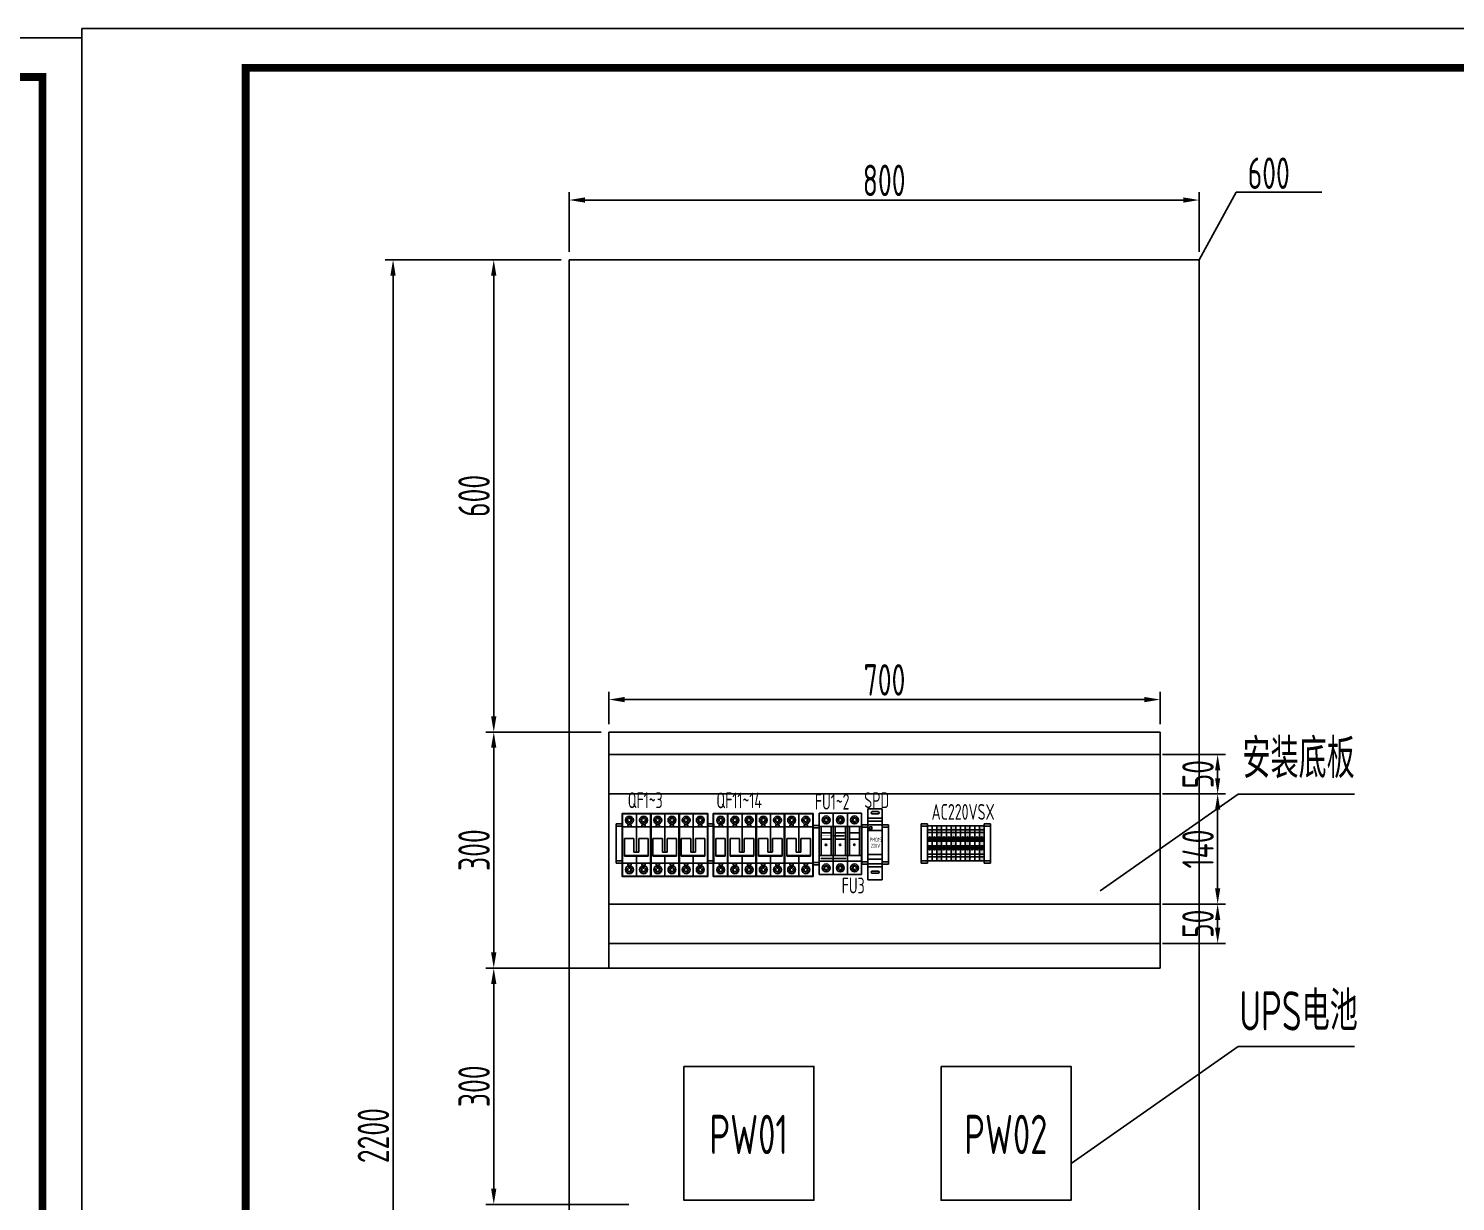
# Model space of a CAD drawing. Header units: millimetres. Extents: x 30557 to 235556, y -116603 to -73383.
# Drawn here: x 126363 to 128175, y -92186 to -90695 of the extents above; entities that cross this region are included whole.
import ezdxf
from ezdxf.enums import TextEntityAlignment as Align

# ---------------------------------------------------------------- set-up
doc = ezdxf.new("R2010")
doc.units = ezdxf.units.MM
for name, color, linetype in [('1', 3, 'Continuous'), ('AXIS', 4, 'Continuous'), ('文本层', 2, 'Continuous')]:
    doc.layers.add(name, color=color, linetype=linetype)
doc.layers.add('_0', color=7, linetype='Continuous', lineweight=25)
doc.layers.add('_Drawing', color=7, linetype='Continuous', lineweight=25)
doc.styles.add('supcon', font='sceie.shx', dxfattribs={"width": 0.75, "height": 40, "bigfont": 'sceic.shx'})
doc.dimstyles.new('supcon', dxfattribs={"dimtxt": 20, "dimasz": 20, "dimexe": 10, "dimexo": 10, "dimgap": 5, "dimtad": 1, "dimtoh": 1, "dimdec": 0, "dimzin": 0, "dimdsep": 46, "dimtxsty": 'supcon', "dimcen": 0.09, "dimclrd": 2, "dimclre": 2, "dimclrt": 2, "dimadec": 0, "dimazin": 0, "dimtfac": 1, "dimtdec": 0, "dimtofl": 0, "dimtmove": 0, "dimatfit": 3, "dimfxl": 1, "dimtolj": 1, "dimtzin": 0, "dimarcsym": 0})

# ---------------------------------------------------------------- blocks, each defined once
blk = doc.blocks.new('supcon图框')
at = {"linetype": 'Continuous'}
for p, q in [((6145.7, 4361.7), (1987.7, 4361.7)), ((1987.7, 4361.7), (1987.7, 1421.7)), ((6145.7, 1421.7), (6145.7, 4361.7))]:
    blk.add_line(p, q, dxfattribs=at)
at = {"linetype": 'Continuous', "const_width": 10}
blk.add_lwpolyline([(2195.7, 4311.7), (6095.7, 4311.7), (6095.7, 1471.7), (2195.7, 1471.7)], close=True, dxfattribs=at)
blk = doc.blocks.new('*D323')
at = {"layer": '_Drawing', "color": 2, "linetype": 'Continuous', "lineweight": -2}
for p, q in [((127039.5, -90989.2), (126815.8, -90989.2)), ((126825.8, -91009.2), (126825.8, -93169.2)), ((127039.5, -93189.2), (126815.8, -93189.2))]:
    blk.add_line(p, q, dxfattribs=at)
at = {"layer": '_Drawing', "color": 2}
for points in [[(126829.1, -91009.2), (126822.4, -91009.2), (126825.8, -90989.2)], [(126822.4, -93169.2), (126829.1, -93169.2), (126825.8, -93189.2)]]:
    blk.add_solid(points, dxfattribs=at)
at = {"layer": 'DEFPOINTS', "color": 0}
for p in [(127049.5, -90989.2), (126825.8, -93189.2), (127049.5, -93189.2)]:
    blk.add_point(p, dxfattribs=at)
at = {"layer": '_Drawing', "color": 2, "insert": (126800.8, -92101.9), "char_height": 40, "attachment_point": 5, "rotation": 90, "style": 'supcon'}
blk.add_mtext('\\A1;2200', dxfattribs=at)
blk = doc.blocks.new('*D324')
at = {"layer": '_Drawing', "color": 2, "linetype": 'Continuous', "lineweight": -2}
for p, q in [((127049.5, -90979.2), (127049.5, -90903.3)), ((127849.5, -90979.2), (127849.5, -90903.3)), ((127069.5, -90913.3), (127829.5, -90913.3))]:
    blk.add_line(p, q, dxfattribs=at)
at = {"layer": '_Drawing', "color": 2}
for points in [[(127069.5, -90909.9), (127069.5, -90916.6), (127049.5, -90913.3)], [(127829.5, -90916.6), (127829.5, -90909.9), (127849.5, -90913.3)]]:
    blk.add_solid(points, dxfattribs=at)
at = {"layer": 'DEFPOINTS', "color": 0}
for p in [(127849.5, -90913.3), (127049.5, -90989.2), (127849.5, -90989.2)]:
    blk.add_point(p, dxfattribs=at)
at = {"layer": '_Drawing', "color": 2, "insert": (127449.5, -90888.3), "char_height": 40, "attachment_point": 5, "style": 'supcon'}
blk.add_mtext('\\A1;800', dxfattribs=at)
blk = doc.blocks.new('*D328')
at = {"color": 2, "lineweight": -2}
for p, q in [((127039.5, -90989.2), (126943.7, -90989.2)), ((126953.7, -91569.2), (126953.7, -91009.2)), ((127090, -91589.2), (126943.7, -91589.2))]:
    blk.add_line(p, q, dxfattribs=at)
at = {"color": 2}
for points in [[(126957, -91009.2), (126950.3, -91009.2), (126953.7, -90989.2)], [(126950.3, -91569.2), (126957, -91569.2), (126953.7, -91589.2)]]:
    blk.add_solid(points, dxfattribs=at)
at = {"layer": 'DEFPOINTS', "color": 0}
for p in [(126953.7, -90989.2), (127049.5, -90989.2), (127100, -91589.2)]:
    blk.add_point(p, dxfattribs=at)
at = {"color": 2, "insert": (126928.7, -91289.2), "char_height": 40, "attachment_point": 5, "rotation": 90, "style": 'supcon'}
blk.add_mtext('\\A1;600', dxfattribs=at)
blk = doc.blocks.new('2P空开')
at = {"ltscale": 100}
for p, q in [((6385.4, 37012.8), (6387.2, 37012.8)), ((6388.4, 37013.9), (6388.4, 37015.8)), ((6388.4, 37009.8), (6388.4, 37011.6)), ((6389.5, 37012.8), (6391.4, 37012.8)), ((6397.4, 37021.3), (6397.4, 36972.3)), ((6397.4, 37021.3), (6397.4, 36972.3)), ((6397.4, 37021.3), (6397.4, 36972.3)), ((6397.4, 37021.3), (6397.4, 36972.3)), ((6397.4, 37021.3), (6397.4, 36972.3)), ((6403.4, 37012.8), (6405.2, 37012.8)), ((6406.4, 37013.9), (6406.4, 37015.8)), ((6406.4, 37009.8), (6406.4, 37011.6)), ((6407.5, 37012.8), (6409.4, 37012.8)), ((6415.4, 37021.3), (6415.4, 36941.3)), ((6415.4, 37021.3), (6415.4, 36941.3)), ((6415.4, 37021.3), (6415.4, 36941.3)), ((6415.4, 37021.3), (6415.4, 36941.3)), ((6379.4, 37004.3), (6397.4, 37004.3)), ((6397.4, 37004.3), (6415.4, 37004.3)), ((6379.4, 36958.3), (6397.4, 36958.3)), ((6388.4, 36958.3), (6393.5, 36958.3)), ((6397.4, 36966.9), (6397.4, 36941.3)), ((6397.4, 36966.9), (6397.4, 36941.3)), ((6397.4, 36966.9), (6397.4, 36941.3)), ((6397.4, 36966.9), (6397.4, 36941.3)), ((6397.4, 36966.9), (6397.4, 36941.3)), ((6397.4, 36958.3), (6415.4, 36958.3)), ((6406.4, 36958.3), (6411.5, 36958.3)), ((6385.4, 36949.8), (6387.2, 36949.8)), ((6388.4, 36952.8), (6388.4, 36950.9)), ((6388.4, 36948.6), (6388.4, 36946.8)), ((6389.5, 36949.8), (6391.4, 36949.8)), ((6403.4, 36949.8), (6405.2, 36949.8)), ((6406.4, 36952.8), (6406.4, 36950.9)), ((6406.4, 36948.6), (6406.4, 36946.8)), ((6407.5, 36949.8), (6409.4, 36949.8))]:
    blk.add_line(p, q, dxfattribs=at)
for p, q in [((6382.2, 36989.4), (6394.2, 36989.4)), ((6382.2, 36966.9), (6382.2, 36989.4)), ((6394.2, 36989.4), (6394.2, 36972.3)), ((6400.2, 36989.4), (6412.2, 36989.4)), ((6400.2, 36972.3), (6400.2, 36989.4)), ((6412.2, 36989.4), (6412.2, 36966.9)), ((6394.2, 36972.3), (6397.4, 36972.3)), ((6397.4, 36972.3), (6400.2, 36972.3)), ((6382.2, 36968), (6397.4, 36968)), ((6397.4, 36966.9), (6382.2, 36966.9)), ((6397.4, 36968), (6412.2, 36968)), ((6412.2, 36966.9), (6397.4, 36966.9))]:
    blk.add_line(p, q)
at = {"lineweight": 30}
for points in [[(6397.4, 36941.3), (6379.4, 36941.3), (6379.4, 37021.3), (6397.4, 37021.3)], [(6397.4, 37021.3), (6415.4, 37021.3), (6415.4, 36941.3), (6397.4, 36941.3)]]:
    blk.add_lwpolyline(points, dxfattribs=at)
at = {"ltscale": 100}
for points in [[(6397.4, 37004.3), (6397.4, 37021.3), (6379.4, 37021.3), (6379.4, 37004.3)], [(6397.4, 37004.3), (6397.4, 37021.3)], [(6397.4, 37021.3), (6397.4, 37004.3)], [(6415.4, 37004.3), (6415.4, 37021.3), (6397.4, 37021.3), (6397.4, 37004.3)], [(6379.4, 36958.3), (6379.4, 36941.3), (6397.4, 36941.3), (6397.4, 36958.3)], [(6397.4, 36958.3), (6397.4, 36941.3)], [(6397.4, 36941.3), (6397.4, 36958.3)], [(6397.4, 36958.3), (6397.4, 36941.3), (6415.4, 36941.3), (6415.4, 36958.3)]]:
    blk.add_lwpolyline(points, dxfattribs=at)
at = {"ltscale": 100, "const_width": 1}
for points in [[(6385.4, 37012.8), (6387.2, 37012.8)], [(6388.4, 37013.9), (6388.4, 37015.8)], [(6388.4, 37009.8), (6388.4, 37011.6)], [(6389.5, 37012.8), (6391.4, 37012.8)], [(6403.4, 37012.8), (6405.2, 37012.8)], [(6406.4, 37013.9), (6406.4, 37015.8)], [(6406.4, 37009.8), (6406.4, 37011.6)], [(6407.5, 37012.8), (6409.4, 37012.8)], [(6388.4, 36952.8), (6388.4, 36950.9)], [(6406.4, 36952.8), (6406.4, 36950.9)], [(6385.4, 36949.8), (6387.2, 36949.8)], [(6388.4, 36948.6), (6388.4, 36946.8)], [(6389.5, 36949.8), (6391.4, 36949.8)], [(6403.4, 36949.8), (6405.2, 36949.8)], [(6406.4, 36948.6), (6406.4, 36946.8)], [(6407.5, 36949.8), (6409.4, 36949.8)]]:
    blk.add_lwpolyline(points, dxfattribs=at)
at = {"ltscale": 100}
for points in [[(6386.3, 37004.3), (6390.5, 37004.3), (6390.5, 37006.8), (6386.3, 37006.8)], [(6404.3, 37004.3), (6408.5, 37004.3), (6408.5, 37006.8), (6404.3, 37006.8)], [(6386.3, 36958.3), (6390.5, 36958.3), (6390.5, 36955.7), (6386.3, 36955.7)], [(6404.3, 36958.3), (6408.5, 36958.3), (6408.5, 36955.7), (6404.3, 36955.7)]]:
    blk.add_lwpolyline(points, close=True, dxfattribs=at)
for centre, radius in [((6388.4, 37012.8), 5), ((6388.4, 37012.8), 3), ((6406.4, 37012.8), 5), ((6406.4, 37012.8), 3), ((6388.4, 36949.8), 5), ((6406.4, 36949.8), 5), ((6388.4, 36949.8), 3), ((6406.4, 36949.8), 3)]:
    blk.add_circle(centre, radius, dxfattribs=at)
at = {"layer": '1'}
for points in [[(6379.4, 37021.3), (6397.4, 37021.3)], [(6397.4, 37021.3), (6415.4, 37021.3)], [(6397.4, 37021.3), (6397.4, 37021.3)]]:
    blk.add_lwpolyline(points, dxfattribs=at)
at = {"layer": '_0'}
for points in [[(6397.4, 36941.3), (6379.4, 36941.3), (6379.4, 37021.3), (6397.4, 37021.3)], [(6397.4, 37021.3), (6415.4, 37021.3), (6415.4, 36941.3), (6397.4, 36941.3)]]:
    blk.add_lwpolyline(points, dxfattribs=at)
at = {"layer": 'AXIS', "linetype": 'ByBlock'}
blk.add_line((6379.4, 37021.3), (6397.4, 37021.3), dxfattribs=at)
blk = doc.blocks.new('1P空开')
at = {"ltscale": 100}
for p, q in [((6471.5, 37008.8), (6473.4, 37008.8)), ((6474.5, 37010), (6474.5, 37011.8)), ((6474.5, 37005.8), (6474.5, 37007.7)), ((6475.7, 37008.8), (6477.5, 37008.8)), ((6483.5, 37017.3), (6483.5, 36954.3)), ((6483.5, 37017.3), (6483.5, 36954.3)), ((6483.5, 37017.3), (6483.5, 36954.3)), ((6483.5, 37017.3), (6483.5, 36954.3)), ((6483.5, 37017.3), (6483.5, 36954.3)), ((6465.5, 37000.3), (6483.5, 37000.3)), ((6465.5, 36954.3), (6483.5, 36954.3)), ((6474.5, 36954.3), (6479.7, 36954.3)), ((6471.5, 36945.8), (6473.4, 36945.8)), ((6474.5, 36948.8), (6474.5, 36947)), ((6474.5, 36944.7), (6474.5, 36942.8)), ((6475.7, 36945.8), (6477.5, 36945.8))]:
    blk.add_line(p, q, dxfattribs=at)
for p, q in [((6468.4, 36985.4), (6480.4, 36985.4)), ((6468.4, 36963), (6468.4, 36985.4)), ((6480.4, 36985.4), (6480.4, 36963)), ((6468.4, 36964.1), (6480.4, 36964.1)), ((6480.4, 36963), (6468.4, 36963))]:
    blk.add_line(p, q)
at = {"lineweight": 30}
blk.add_lwpolyline([(6483.5, 36937.3), (6465.5, 36937.3), (6465.5, 37017.3), (6483.5, 37017.3)], dxfattribs=at)
at = {"ltscale": 100}
for points in [[(6483.5, 37000.3), (6483.5, 37017.3), (6465.5, 37017.3), (6465.5, 37000.3)], [(6483.5, 37000.3), (6483.5, 37017.3)], [(6483.5, 37017.3), (6483.5, 37000.3)], [(6465.5, 36954.3), (6465.5, 36937.3), (6483.5, 36937.3), (6483.5, 36954.3)], [(6483.5, 36954.3), (6483.5, 36937.3)], [(6483.5, 36937.3), (6483.5, 36954.3)]]:
    blk.add_lwpolyline(points, dxfattribs=at)
at = {"ltscale": 100, "const_width": 1}
for points in [[(6471.5, 37008.8), (6473.4, 37008.8)], [(6474.5, 37010), (6474.5, 37011.8)], [(6474.5, 37005.8), (6474.5, 37007.7)], [(6475.7, 37008.8), (6477.5, 37008.8)], [(6471.5, 36945.8), (6473.4, 36945.8)], [(6474.5, 36948.8), (6474.5, 36947)], [(6474.5, 36944.7), (6474.5, 36942.8)], [(6475.7, 36945.8), (6477.5, 36945.8)]]:
    blk.add_lwpolyline(points, dxfattribs=at)
at = {"ltscale": 100}
for points in [[(6472.4, 37000.3), (6476.6, 37000.3), (6476.6, 37002.9), (6472.4, 37002.9)], [(6472.4, 36954.3), (6476.6, 36954.3), (6476.6, 36951.8), (6472.4, 36951.8)]]:
    blk.add_lwpolyline(points, close=True, dxfattribs=at)
for centre, radius in [((6474.5, 37008.8), 5), ((6474.5, 37008.8), 3), ((6474.5, 36945.8), 5), ((6474.5, 36945.8), 3)]:
    blk.add_circle(centre, radius, dxfattribs=at)
at = {"layer": '1'}
for points in [[(6465.5, 37017.3), (6483.5, 37017.3)], [(6483.5, 37017.3), (6483.5, 37017.3)]]:
    blk.add_lwpolyline(points, dxfattribs=at)
at = {"layer": '_0'}
blk.add_lwpolyline([(6483.5, 36937.3), (6465.5, 36937.3), (6465.5, 37017.3), (6483.5, 37017.3)], dxfattribs=at)
at = {"layer": 'AXIS', "linetype": 'ByBlock'}
blk.add_line((6465.5, 37017.3), (6483.5, 37017.3), dxfattribs=at)
blk = doc.blocks.new('固定块')
for p, q in [((516096.3, 339845.1), (516104.3, 339845.1)), ((516096.3, 339795.1), (516096.3, 339845.1)), ((516104.3, 339845.1), (516104.3, 339795.1)), ((516096.3, 339842.1), (516104.3, 339842.1)), ((516096.3, 339798.1), (516104.3, 339798.1)), ((516104.3, 339795.1), (516096.3, 339795.1))]:
    blk.add_line(p, q)
blk = doc.blocks.new('SAKDU2.5')
at = {"color": 253}
for p, q in [((516132.1, 339835.7), (516138.1, 339835.7)), ((516132.1, 339832.2), (516138.1, 339832.2)), ((516132.1, 339821.4), (516138.1, 339821.4)), ((516132.1, 339815.4), (516138.1, 339815.4)), ((516133.4, 339824.8), (516136.8, 339824.8)), ((516133.4, 339824.5), (516136.8, 339824.5)), ((516133.4, 339812.3), (516136.8, 339812.3)), ((516133.4, 339812), (516136.8, 339812)), ((516132.1, 339804.7), (516138.1, 339804.7)), ((516132.1, 339801.2), (516138.1, 339801.2))]:
    blk.add_line(p, q, dxfattribs=at)
at = {"color": 253, "lineweight": -3}
blk.add_lwpolyline([(516132.1, 339796.2), (516138.1, 339796.2), (516138.1, 339840.7), (516132.1, 339840.7)], close=True, dxfattribs=at)
at = {"color": 253}
for centre, radius in [((516135.1, 339824.7), 2), ((516135.1, 339824.7), 1.7), ((516135.1, 339812.2), 2), ((516135.1, 339812.2), 1.7)]:
    blk.add_circle(centre, radius, dxfattribs=at)
blk = doc.blocks.new('SAKPE2.5')
h = blk.add_hatch(color=102)
h.dxf.hatch_style = 1
h.paths.add_polyline_path([(516130.2, 339840.7), (516127.2, 339840.7), (516127.2, 339835.7), (516130.2, 339835.7)])
h.paths.add_polyline_path([(516130.2, 339835.7), (516127.2, 339835.7), (516127.2, 339832.2), (516130.2, 339832.2)])
h.paths.add_polyline_path([(516130.2, 339832.2), (516127.2, 339832.2), (516127.2, 339821.4), (516130.2, 339821.4), (516130.2, 339822.7, -0.414214), (516128.2, 339824.7, -0.414214), (516130.2, 339826.7)])
h.paths.add_polyline_path([(516130.2, 339821.4), (516127.2, 339821.4), (516127.2, 339815.4), (516130.2, 339815.4)])
h.paths.add_polyline_path([(516130.2, 339814.2), (516130.2, 339815.4), (516127.2, 339815.4), (516127.2, 339804.7), (516130.2, 339804.7), (516130.2, 339810.2, -0.414214), (516128.2, 339812.2, -0.414214)])
h.paths.add_polyline_path([(516130.2, 339804.7), (516127.2, 339804.7), (516127.2, 339801.2), (516130.2, 339801.2)])
h.paths.add_polyline_path([(516130.2, 339801.2), (516127.2, 339801.2), (516127.2, 339796.2), (516130.2, 339796.2)])
h = blk.add_hatch(color=2)
h.dxf.hatch_style = 1
h.paths.add_polyline_path([(516133.2, 339840.7), (516130.2, 339840.7), (516130.2, 339835.7), (516133.2, 339835.7)])
h.paths.add_polyline_path([(516133.2, 339835.7), (516130.2, 339835.7), (516130.2, 339832.2), (516133.2, 339832.2)])
h.paths.add_polyline_path([(516133.2, 339832.2), (516130.2, 339832.2), (516130.2, 339826.7, -0.414214), (516132.2, 339824.7, -0.414214), (516130.2, 339822.7), (516130.2, 339821.4), (516133.2, 339821.4)])
h.paths.add_polyline_path([(516133.2, 339821.4), (516130.2, 339821.4), (516130.2, 339815.4), (516133.2, 339815.4)])
h.paths.add_polyline_path([(516133.2, 339815.4), (516130.2, 339815.4), (516130.2, 339814.2, -0.414214), (516132.2, 339812.2, -0.414214), (516130.2, 339810.2), (516130.2, 339804.7), (516133.2, 339804.7)])
h.paths.add_polyline_path([(516133.2, 339804.7), (516130.2, 339804.7), (516130.2, 339801.2), (516133.2, 339801.2)])
h.paths.add_polyline_path([(516133.2, 339801.2), (516130.2, 339801.2), (516130.2, 339796.2), (516133.2, 339796.2)])
for p, q in [((516127.2, 339835.7), (516133.2, 339835.7)), ((516127.2, 339832.2), (516133.2, 339832.2)), ((516127.2, 339821.4), (516133.2, 339821.4)), ((516127.2, 339815.4), (516133.2, 339815.4)), ((516128.6, 339824.8), (516131.9, 339824.8)), ((516128.6, 339824.5), (516131.9, 339824.5)), ((516128.6, 339812.3), (516131.9, 339812.3)), ((516128.6, 339812), (516131.9, 339812)), ((516127.2, 339804.7), (516133.2, 339804.7)), ((516127.2, 339801.2), (516133.2, 339801.2))]:
    blk.add_line(p, q)
at = {"lineweight": -3}
blk.add_lwpolyline([(516127.2, 339796.2), (516133.2, 339796.2), (516133.2, 339840.7), (516127.2, 339840.7)], close=True, dxfattribs=at)
for centre, radius in [((516130.2, 339824.7), 2), ((516130.2, 339824.7), 1.7), ((516130.2, 339812.2), 2), ((516130.2, 339812.2), 1.7)]:
    blk.add_circle(centre, radius)
blk = doc.blocks.new('*D330')
at = {"color": 2, "lineweight": -2}
for p, q in [((127090, -91589.2), (126943.7, -91589.2)), ((126953.7, -91609.2), (126953.7, -91869.2)), ((127090, -91889.2), (126943.7, -91889.2))]:
    blk.add_line(p, q, dxfattribs=at)
at = {"color": 2}
for points in [[(126957, -91609.2), (126950.3, -91609.2), (126953.7, -91589.2)], [(126950.3, -91869.2), (126957, -91869.2), (126953.7, -91889.2)]]:
    blk.add_solid(points, dxfattribs=at)
at = {"layer": 'DEFPOINTS', "color": 0}
for p in [(127100, -91589.2), (126953.7, -91889.2), (127100, -91889.2)]:
    blk.add_point(p, dxfattribs=at)
at = {"color": 2, "insert": (126928.7, -91739.2), "char_height": 40, "attachment_point": 5, "rotation": 90, "style": 'supcon'}
blk.add_mtext('\\A1;300', dxfattribs=at)
blk = doc.blocks.new('2P熔断器')
at = {"ltscale": 100}
h = blk.add_hatch(color=1, dxfattribs=at)
edge = h.paths.add_edge_path()
edge.add_arc((118510.7, 57853.7), 0.962, 0, 360)
h = blk.add_hatch(color=1, dxfattribs=at)
edge = h.paths.add_edge_path()
edge.add_arc((118528.7, 57853.7), 0.962, 0, 360)
at = {"lineweight": -3}
for p, q in [((118502, 57893.9), (118520, 57893.9)), ((118502, 57815.9), (118502, 57893.9)), ((118520, 57893.9), (118520, 57815.9)), ((118520, 57893.9), (118538, 57893.9)), ((118520, 57815.9), (118520, 57893.9)), ((118538, 57893.9), (118538, 57815.9)), ((118504.5, 57876.9), (118504.5, 57840.3)), ((118504.5, 57868.9), (118517.5, 57868.9)), ((118517.5, 57876.9), (118517.5, 57840.3)), ((118522.5, 57876.9), (118522.5, 57840.3)), ((118522.5, 57868.9), (118535.5, 57868.9)), ((118535.5, 57876.9), (118535.5, 57840.3)), ((118504.5, 57860.9), (118517.5, 57860.9)), ((118522.5, 57860.9), (118535.5, 57860.9)), ((118520, 57815.9), (118502, 57815.9)), ((118538, 57815.9), (118520, 57815.9))]:
    blk.add_line(p, q, dxfattribs=at)
at = {"ltscale": 100}
for p, q in [((118508, 57885.4), (118509.9, 57885.4)), ((118511, 57886.5), (118511, 57888.4)), ((118512.2, 57885.4), (118514, 57885.4)), ((118526, 57885.4), (118527.9, 57885.4)), ((118529, 57886.5), (118529, 57888.4)), ((118530.2, 57885.4), (118532, 57885.4)), ((118502, 57876.9), (118520, 57876.9)), ((118511, 57882.4), (118511, 57884.2)), ((118520, 57876.9), (118538, 57876.9)), ((118529, 57882.4), (118529, 57884.2)), ((118502, 57853.4), (118502, 57863.2)), ((118502, 57838.3), (118502, 57849.8)), ((118520, 57865.2), (118533.7, 57865.2)), ((118538, 57865.2), (118538.1, 57865.2)), ((118538, 57850.8), (118538, 57839.3)), ((118502, 57840.3), (118520, 57840.3)), ((118502, 57832.9), (118520, 57832.9)), ((118519.4, 57836.3), (118504.5, 57836.3)), ((118520, 57840.3), (118538, 57840.3)), ((118520, 57836.3), (118536.1, 57836.3)), ((118520, 57832.9), (118538, 57832.9)), ((118508, 57824.4), (118509.9, 57824.4)), ((118511, 57827.4), (118511, 57825.5)), ((118511, 57823.2), (118511, 57821.4)), ((118512.2, 57824.4), (118514, 57824.4)), ((118526, 57824.4), (118527.9, 57824.4)), ((118529, 57827.4), (118529, 57825.5)), ((118529, 57823.2), (118529, 57821.4)), ((118530.2, 57824.4), (118532, 57824.4))]:
    blk.add_line(p, q, dxfattribs=at)
at = {"ltscale": 100, "const_width": 1}
for points in [[(118508, 57885.4), (118509.9, 57885.4)], [(118511, 57886.5), (118511, 57888.4)], [(118512.2, 57885.4), (118514, 57885.4)], [(118526, 57885.4), (118527.9, 57885.4)], [(118529, 57886.5), (118529, 57888.4)], [(118530.2, 57885.4), (118532, 57885.4)], [(118511, 57882.4), (118511, 57884.2)], [(118529, 57882.4), (118529, 57884.2)], [(118508, 57824.4), (118509.9, 57824.4)], [(118511, 57827.4), (118511, 57825.5)], [(118511, 57823.2), (118511, 57821.4)], [(118512.2, 57824.4), (118514, 57824.4)], [(118526, 57824.4), (118527.9, 57824.4)], [(118529, 57827.4), (118529, 57825.5)], [(118529, 57823.2), (118529, 57821.4)], [(118530.2, 57824.4), (118532, 57824.4)]]:
    blk.add_lwpolyline(points, dxfattribs=at)
at = {"ltscale": 100, "const_width": 0.5}
for points in [[(118515.5, 57865.2), (118504.3, 57865.2, 0.414334), (118502.3, 57863.2), (118502.3, 57838.3, 0.414164), (118504.3, 57836.3), (118520, 57836.3)], [(118515.5, 57865.2), (118535.7, 57865.2, -0.414214), (118537.7, 57863.2), (118537.7, 57843)], [(118520, 57836.3), (118535.7, 57836.3, 0.414214), (118537.7, 57838.3), (118537.7, 57843)]]:
    blk.add_lwpolyline(points, format="xyb", dxfattribs=at)
at = {"ltscale": 100}
for centre, radius in [((118511, 57885.4), 5), ((118511, 57885.4), 3), ((118529, 57885.4), 5), ((118529, 57885.4), 3), ((118511, 57824.4), 5), ((118511, 57824.4), 3), ((118529, 57824.4), 5), ((118529, 57824.4), 3)]:
    blk.add_circle(centre, radius, dxfattribs=at)
at = {"color": 1, "ltscale": 100}
for centre in [(118510.7, 57853.7), (118528.7, 57853.7)]:
    blk.add_circle(centre, 0.962, dxfattribs=at)
blk = doc.blocks.new('PMD15-220')
for p, q in [((0, -11.6), (18, -11.6)), ((0, -15.4), (18, -15.4)), ((0, -69.8), (18, -69.8)), ((0, -73.6), (18, -73.6))]:
    blk.add_line(p, q)
for points in [[(0, 0), (18, 0), (18, -90), (0, -90)], [(0, -20), (18, -20), (18, -63.7), (0, -63.7)], [(0, -27.4), (18, -27.4), (18, -57.8), (0, -57.8)], [(2.2, -22.6), (4.8, -22.6), (4.8, -25.7), (2.2, -25.7)]]:
    blk.add_lwpolyline(points, close=True)
for points in [[(5.6, -3.4), (13, -3.4)], [(13, -6.3), (5.6, -6.3)], [(13, -78.9), (5.6, -78.9)], [(5.6, -81.7), (13, -81.7)]]:
    blk.add_lwpolyline(points)
for centre, start, end in [((5.6, -4.9), 90, 270), ((13, -4.9), 270, 90), ((5.6, -80.3), 90, 270), ((13, -80.3), 270, 90)]:
    blk.add_arc(centre, 1.41, start, end)
at = {"layer": '_Drawing', "style": 'supcon', "width": 0.75}
for s, p in [('PMD15', (2.1, -41.6)), ('220V', (3.7, -49.2))]:
    blk.add_text(s, height=5, dxfattribs=at).set_placement(p)
blk = doc.blocks.new('*D331')
at = {"color": 2, "lineweight": -2}
for p, q in [((127125.1, -91889.2), (126943.7, -91889.2)), ((126953.7, -91909.2), (126953.7, -92169.2)), ((127125.1, -92189.2), (126943.7, -92189.2))]:
    blk.add_line(p, q, dxfattribs=at)
at = {"color": 2}
for points in [[(126957, -91909.2), (126950.3, -91909.2), (126953.7, -91889.2)], [(126950.3, -92169.2), (126957, -92169.2), (126953.7, -92189.2)]]:
    blk.add_solid(points, dxfattribs=at)
at = {"layer": 'DEFPOINTS', "color": 0}
for p in [(127135.1, -91889.2), (126953.7, -92189.2), (127135.1, -92189.2)]:
    blk.add_point(p, dxfattribs=at)
at = {"color": 2, "insert": (126928.7, -92039.2), "char_height": 40, "attachment_point": 5, "rotation": 90, "style": 'supcon'}
blk.add_mtext('\\A1;300', dxfattribs=at)
blk = doc.blocks.new('*D336')
at = {"color": 2, "linetype": 'Continuous', "lineweight": -2}
for p, q in [((127803.1, -91617.8), (127883.1, -91617.8)), ((127873.1, -91637.8), (127873.1, -91647.8)), ((127803.1, -91667.8), (127883.1, -91667.8))]:
    blk.add_line(p, q, dxfattribs=at)
at = {"color": 2}
for points in [[(127876.4, -91637.8), (127869.8, -91637.8), (127873.1, -91617.8)], [(127869.8, -91647.8), (127876.4, -91647.8), (127873.1, -91667.8)]]:
    blk.add_solid(points, dxfattribs=at)
at = {"layer": 'DEFPOINTS', "color": 0}
for p in [(127793.1, -91617.8), (127793.1, -91667.8), (127873.1, -91667.8)]:
    blk.add_point(p, dxfattribs=at)
at = {"color": 2, "insert": (127848.1, -91642.8), "char_height": 40, "attachment_point": 5, "rotation": 90, "style": 'supcon'}
blk.add_mtext('\\A1;50', dxfattribs=at)
blk = doc.blocks.new('*D337')
at = {"color": 2, "linetype": 'Continuous', "lineweight": -2}
for p, q in [((127803.1, -91807.8), (127883.1, -91807.8)), ((127873.1, -91827.8), (127873.1, -91837.8)), ((127803.1, -91857.8), (127883.1, -91857.8))]:
    blk.add_line(p, q, dxfattribs=at)
at = {"color": 2}
for points in [[(127876.4, -91827.8), (127869.8, -91827.8), (127873.1, -91807.8)], [(127869.8, -91837.8), (127876.4, -91837.8), (127873.1, -91857.8)]]:
    blk.add_solid(points, dxfattribs=at)
at = {"layer": 'DEFPOINTS', "color": 0}
for p in [(127793.1, -91807.8), (127793.1, -91857.8), (127873.1, -91857.8)]:
    blk.add_point(p, dxfattribs=at)
at = {"color": 2, "insert": (127848.1, -91832.8), "char_height": 40, "attachment_point": 5, "rotation": 90, "style": 'supcon'}
blk.add_mtext('\\A1;50', dxfattribs=at)
blk = doc.blocks.new('*D338')
at = {"color": 2, "linetype": 'Continuous', "lineweight": -2}
for p, q in [((127803.1, -91667.8), (127883.1, -91667.8)), ((127873.1, -91687.8), (127873.1, -91787.7)), ((127803.1, -91807.7), (127883.1, -91807.7))]:
    blk.add_line(p, q, dxfattribs=at)
at = {"color": 2}
for points in [[(127876.4, -91687.8), (127869.8, -91687.8), (127873.1, -91667.8)], [(127869.8, -91787.7), (127876.4, -91787.7), (127873.1, -91807.7)]]:
    blk.add_solid(points, dxfattribs=at)
at = {"layer": 'DEFPOINTS', "color": 0}
for p in [(127793.1, -91667.8), (127793.1, -91807.7), (127873.1, -91807.7)]:
    blk.add_point(p, dxfattribs=at)
at = {"color": 2, "insert": (127848.1, -91737.8), "char_height": 40, "attachment_point": 5, "rotation": 90, "style": 'supcon'}
blk.add_mtext('\\A1;140', dxfattribs=at)
blk = doc.blocks.new('*D339')
at = {"color": 2, "lineweight": -2}
for p, q in [((127100, -91579.2), (127100, -91537.9)), ((127800, -91579.2), (127800, -91537.9)), ((127120, -91547.9), (127780, -91547.9))]:
    blk.add_line(p, q, dxfattribs=at)
at = {"color": 2}
for points in [[(127120, -91544.6), (127120, -91551.3), (127100, -91547.9)], [(127780, -91551.3), (127780, -91544.6), (127800, -91547.9)]]:
    blk.add_solid(points, dxfattribs=at)
at = {"layer": 'DEFPOINTS', "color": 0}
for p in [(127800, -91547.9), (127100, -91589.2), (127800, -91589.2)]:
    blk.add_point(p, dxfattribs=at)
at = {"color": 2, "insert": (127450, -91522.9), "char_height": 40, "attachment_point": 5, "style": 'supcon'}
blk.add_mtext('\\A1;700', dxfattribs=at)

msp = doc.modelspace()

# ---------------------------------------------------------------- hatches: boundary and pattern name
at = {"ltscale": 100}
h = msp.add_hatch(color=1, dxfattribs=at)
edge = h.paths.add_edge_path()
edge.add_arc((127411.6, -91732.4), 0.962, 0, 360)

# ---------------------------------------------------------------- linework, layer by layer
at = {"color": 2}
for p, q in [((127849.5, -90989.2), (127896.5, -90903.3)), ((127896.5, -90903.3), (128005.6, -90903.3))]:
    msp.add_line(p, q, dxfattribs=at)
for p, q in [((127449.5, -90989.2), (127849.5, -90989.2)), ((127849.5, -90989.2), (127849.5, -93189.2)), ((127100, -91589.2), (127100, -91889.2)), ((127800, -91889.2), (127800, -91589.2)), ((127800, -91617.7), (127100, -91617.7)), ((127723.8, -91790.9), (127899.2, -91668)), ((127100, -91889.2), (127800, -91889.2)), ((127686.9, -92137.5), (127899.2, -91988.7))]:
    msp.add_line(p, q)
at = {"ltscale": 100}
for p, q in [((127800, -91589.2), (127100, -91589.2)), ((127800, -91667.7), (127100, -91667.7)), ((128046.9, -91668), (127899.2, -91668)), ((127408.9, -91700.8), (127410.8, -91700.8)), ((127411.9, -91699.6), (127411.9, -91697.8)), ((127411.9, -91703.8), (127411.9, -91701.9)), ((127413.1, -91700.8), (127414.9, -91700.8)), ((127402.9, -91709.3), (127420.9, -91709.3)), ((127402.9, -91732.8), (127402.9, -91723)), ((127402.9, -91747.8), (127402.9, -91736.4)), ((127402.9, -91745.9), (127420.9, -91745.9)), ((127402.9, -91753.3), (127420.9, -91753.3)), ((127408.9, -91761.8), (127410.8, -91761.8)), ((127411.9, -91758.8), (127411.9, -91760.6)), ((127411.9, -91762.9), (127411.9, -91764.8)), ((127413.1, -91761.8), (127414.9, -91761.8)), ((127800, -91807.7), (127100, -91807.7)), ((127800, -91857.7), (127100, -91857.7)), ((128046.9, -91988.7), (127899.2, -91988.7))]:
    msp.add_line(p, q, dxfattribs=at)
at = {"lineweight": -3}
for p, q in [((127402.9, -91692.3), (127420.9, -91692.3)), ((127402.9, -91770.3), (127402.9, -91692.3)), ((127420.9, -91692.3), (127420.9, -91770.3)), ((127420.9, -91770.3), (127420.9, -91692.3)), ((127405.4, -91709.3), (127405.4, -91745.9)), ((127405.4, -91717.3), (127418.4, -91717.3)), ((127418.4, -91709.3), (127418.4, -91745.9)), ((127405.4, -91725.2), (127418.4, -91725.2)), ((127420.9, -91770.3), (127402.9, -91770.3))]:
    msp.add_line(p, q, dxfattribs=at)
at = {"ltscale": 100, "const_width": 1}
for points in [[(127408.9, -91700.8), (127410.8, -91700.8)], [(127411.9, -91699.6), (127411.9, -91697.8)], [(127411.9, -91703.8), (127411.9, -91701.9)], [(127413.1, -91700.8), (127414.9, -91700.8)], [(127408.9, -91761.8), (127410.8, -91761.8)], [(127411.9, -91758.8), (127411.9, -91760.6)], [(127411.9, -91762.9), (127411.9, -91764.8)], [(127413.1, -91761.8), (127414.9, -91761.8)]]:
    msp.add_lwpolyline(points, dxfattribs=at)
for points in [[(127195.3, -92013.9), (127360.3, -92013.9), (127360.3, -92183.9), (127195.3, -92183.9)], [(127521.9, -92013.9), (127686.9, -92013.9), (127686.9, -92183.9), (127521.9, -92183.9)]]:
    msp.add_lwpolyline(points, close=True)
at = {"ltscale": 100}
for centre, radius in [((127411.9, -91700.8), 5), ((127411.9, -91700.8), 3), ((127411.9, -91761.8), 5), ((127411.9, -91761.8), 3)]:
    msp.add_circle(centre, radius, dxfattribs=at)
at = {"color": 1, "ltscale": 100}
msp.add_circle((127411.6, -91732.4), 0.962, dxfattribs=at)
at = {"layer": '_Drawing'}
for p, q in [((127049.5, -90989.2), (127849.5, -90989.2)), ((127049.5, -93189.2), (127049.5, -90989.2))]:
    msp.add_line(p, q, dxfattribs=at)
at = {"layer": '_Drawing', "color": 1}
for p, q in [((127100, -91589.2), (127800, -91589.2)), ((127100, -91859.2), (127100, -91589.2))]:
    msp.add_line(p, q, dxfattribs=at)

# ---------------------------------------------------------------- block references
for name, p in [('supcon图框', (124442.9, -95057.1)), ('supcon图框', (120284.9, -95068.7)), ('2P熔断器', (8864.9, -149586.2)), ('PMD15-220', (127428.9, -91686.9)), ('固定块', (-388987.3, -431550.9)), ('固定块', (-388871.3, -431550.9)), ('固定块', (-388737.3, -431552.8)), ('固定块', (-388675.3, -431552.1)), ('固定块', (-388649.3, -431552)), ('固定块', (-388599.8, -431550.9)), ('SAKDU2.5', (-388627.6, -431549.1)), ('SAKDU2.5', (-388621.6, -431549.1)), ('SAKPE2.5', (-388610.7, -431549.1)), ('SAKDU2.5', (-388609.6, -431549.1)), ('SAKDU2.5', (-388603.6, -431549.1)), ('SAKPE2.5', (-388592.7, -431549.1)), ('SAKDU2.5', (-388591.6, -431549.1)), ('SAKDU2.5', (-388585.6, -431549.1)), ('SAKPE2.5', (-388574.7, -431549.1)), ('SAKDU2.5', (-388573.6, -431549.1)), ('SAKDU2.5', (-388567.6, -431549.1)), ('SAKPE2.5', (-388556.7, -431549.1)), ('固定块', (-388519.8, -431550.9))]:
    msp.add_blockref(name, p)
at = {"layer": '_Drawing', "lineweight": -3}
for name, p in [('2P空开', (120737.6, -128713.9)), ('2P空开', (120737.6, -128713.9)), ('2P空开', (120773.6, -128713.9)), ('2P空开', (120773.6, -128713.9)), ('2P空开', (120809.6, -128713.9)), ('2P空开', (120809.6, -128713.9)), ('1P空开', (120767.4, -128710)), ('2P空开', (120871.6, -128713.9)), ('2P空开', (120907.6, -128713.9)), ('2P空开', (120943.6, -128713.9))]:
    msp.add_blockref(name, p, dxfattribs=at)

# ---------------------------------------------------------------- texts
at = {"layer": '1', "color": 3, "style": 'supcon', "width": 0.75}
for s, p in [('SPD', (127424.2, -91685.8)), ('FU1~2', (127361.5, -91687.7)), ('AC220VSX', (127509.8, -91700.6)), ('FU3', (127395.6, -91794.2))]:
    msp.add_text(s, height=20, dxfattribs=at).set_placement(p)
at = {"layer": '_Drawing', "color": 7, "style": 'supcon', "width": 0.75}
for s, p in [('安装底板', (127975.9, -91620.2)), ('UPS电池', (127975.9, -91940.9))]:
    msp.add_text(s, height=50, dxfattribs=at).set_placement(p, align=Align.MIDDLE)
at = {"layer": '_Drawing', "color": 3, "style": 'supcon', "width": 0.75}
for s, p in [('QF1~3', (127123.8, -91685.8)), ('QF11~14', (127236.4, -91686))]:
    msp.add_text(s, height=20, dxfattribs=at).set_placement(p)
at = {"layer": '文本层', "color": 2, "style": 'supcon', "width": 0.75}
msp.add_text('600', height=40, dxfattribs=at).set_placement((127911.2, -90899.2))
at = {"layer": '文本层', "color": 7, "style": 'supcon', "width": 0.75}
for s, p in [('PW01', (127227.6, -92125.4)), ('PW02', (127551.2, -92125.4))]:
    msp.add_text(s, height=50, dxfattribs=at).set_placement(p)

# ---------------------------------------------------------------- dimensions: what is measured, and where the dimension line sits
for base, p1, p2, picture, middle in [((126953.7, -90989.2), (127100, -91589.2), (127049.5, -90989.2), '*D328', (126928.7, -91289.2)), ((126953.7, -91889.2), (127100, -91589.2), (127100, -91889.2), '*D330', (126928.7, -91739.2)), ((126953.7, -92189.2), (127135.1, -91889.2), (127135.1, -92189.2), '*D331', (126928.7, -92039.2))]:
    dim = msp.add_linear_dim(base=base, p1=p1, p2=p2, angle=90, dimstyle='supcon')
    dim.commit()
    dim.dimension.update_dxf_attribs({"geometry": picture, "text_midpoint": middle})
dim = msp.add_linear_dim(base=(127800, -91547.9), p1=(127100, -91589.2), p2=(127800, -91589.2), dimstyle='supcon')
dim.commit()
dim.dimension.update_dxf_attribs({"geometry": '*D339', "text_midpoint": (127450, -91522.9)})
at = {"linetype": 'Continuous'}
for base, p1, p2, picture, middle in [((127873.1, -91667.8), (127793.1, -91617.8), (127793.1, -91667.8), '*D336', (127873.1, -91642.8)), ((127873.1, -91807.7), (127793.1, -91667.8), (127793.1, -91807.7), '*D338', (127873.1, -91737.8)), ((127873.1, -91857.8), (127793.1, -91807.8), (127793.1, -91857.8), '*D337', (127873.1, -91832.8))]:
    dim = msp.add_linear_dim(base=base, p1=p1, p2=p2, angle=90, dimstyle='supcon', dxfattribs=at)
    dim.commit()
    dim.dimension.update_dxf_attribs({"geometry": picture, "text_midpoint": middle, "dimtype": 160})
at = {"layer": '_Drawing', "linetype": 'Continuous'}
dim = msp.add_linear_dim(base=(127849.5, -90913.3), p1=(127049.5, -90989.2), p2=(127849.5, -90989.2), dimstyle='supcon', dxfattribs=at)
dim.commit()
dim.dimension.update_dxf_attribs({"geometry": '*D324', "text_midpoint": (127449.5, -90888.3)})
dim = msp.add_linear_dim(base=(126825.8, -93189.2), p1=(127049.5, -90989.2), p2=(127049.5, -93189.2), angle=90, dimstyle='supcon', dxfattribs=at)
dim.commit()
dim.dimension.update_dxf_attribs({"geometry": '*D323', "text_midpoint": (126825.8, -92101.9), "dimtype": 160})

doc.saveas('drawing.dxf')
